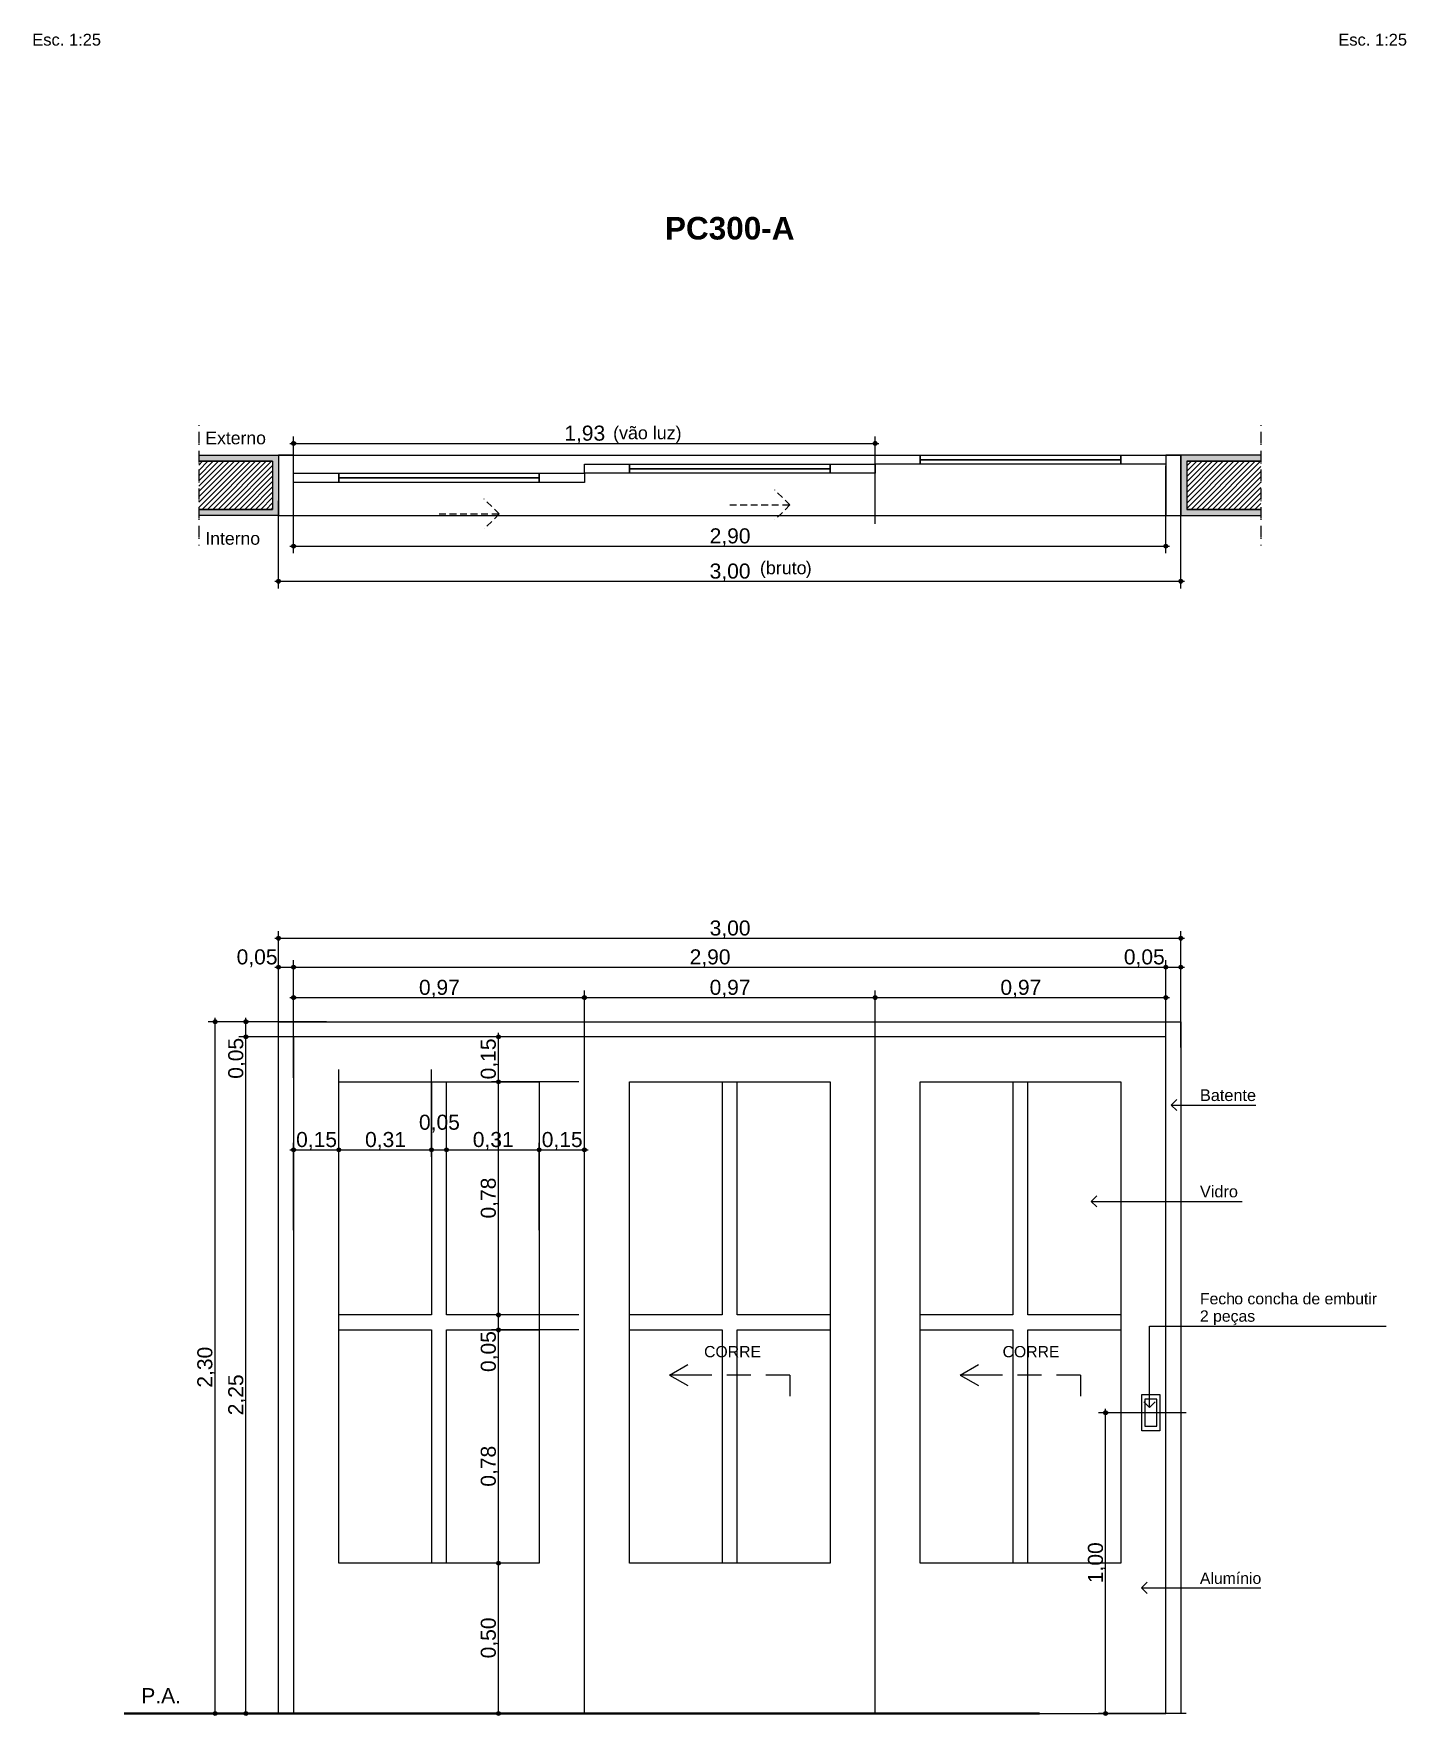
# Paper-space layout 'CAPS I e II_ FL 08.13 DETALHAMENTO DE PORTAS ' of a CAD drawing. Header units: metres. Extents: x 0 to 1400, y 0 to 841.
# Drawn here: x 550.3 to 732.8, y 393.5 to 617.1 of the extents above; entities that cross this region are included whole.
import ezdxf
from ezdxf.xclip import XClip

# ---------------------------------------------------------------- set-up
doc = ezdxf.new("R2010")
doc.units = ezdxf.units.M
doc.header["$MEASUREMENT"] = 0
doc.header["$XCLIPFRAME"] = 0
doc.linetypes.add('Achse', pattern=[0.0023, 0, -0.0008, 0.0015, 0])
doc.linetypes.add('Dashed', pattern=[0.0014, 0.0009, -0.0005])
for name, color, linetype, lineweight in [('0_Caneta_No__1', 7, 'Continuous', 35), ('0_Caneta_No__241', 7, 'Continuous', 13), ('0_Caneta_No__3', 7, 'Continuous', 25), ('0_Caneta_No__5', 7, 'Continuous', 20), ('0_Caneta_No__99', 7, 'Continuous', 20)]:
    doc.layers.add(name, color=color, linetype=linetype, lineweight=lineweight)
for name, color, linetype, lineweight, true_color in [('0_Caneta_No__25', 7, 'Continuous', 13, 0x982312), ('0_Caneta_No__9', 7, 'Continuous', 9, 0x020202), ('0_Caneta_No__96', 7, 'Continuous', 0, 0xb6b6b6), ('0_Caneta_No__97', 7, 'Continuous', 13, 0x6b6b6b)]:
    doc.layers.add(name, color=color, linetype=linetype, lineweight=lineweight, true_color=true_color)
doc.styles.add('GENERATED_STYLE_1', font='arial.ttf')
doc.styles.add('GENERATED_STYLE_2', font='arial.ttf')
pattern_1 = [(45, (27.60237, 827.6281), (-0.3535534, 0.3535534), [])]

# ---------------------------------------------------------------- blocks, each defined once
blk = doc.blocks.new('Drawing_1_1', base_point=(27.6, 827.63))
at = {"linetype": 'Continuous', "lineweight": 0, "ltscale": 1000, "true_color": 0xffffff}
for points in [[(572.21, 561.07), (572.21, 560.27), (582.03, 560.27), (582.03, 553.87), (572.21, 553.87), (572.21, 553.07), (582.83, 553.07), (582.83, 561.07)], [(713.46, 561.07), (702.83, 561.07), (702.83, 553.07), (713.46, 553.07), (713.46, 553.87), (703.63, 553.87), (703.63, 560.27), (713.46, 560.27)]]:
    blk.add_hatch(color=7, dxfattribs=at).paths.add_polyline_path(points)
at = {"linetype": 'Continuous', "lineweight": 0, "ltscale": 1000, "true_color": 0x000000}
h = blk.add_hatch(dxfattribs=at)
h.set_pattern_fill('common_brick_0001', color=18, style=0, pattern_type=2)
h.set_pattern_definition(pattern_1)
h.paths.add_polyline_path([(582.03, 560.27), (572.21, 560.27), (572.21, 553.87), (582.03, 553.87)])
h = blk.add_hatch(dxfattribs=at)
h.set_pattern_fill('common_brick_0001', color=18, style=0, pattern_type=2)
h.set_pattern_definition(pattern_1)
h.paths.add_polyline_path([(703.63, 560.27), (703.63, 553.87), (713.46, 553.87), (713.46, 560.27)])
at = {"layer": '0_Caneta_No__25', "linetype": 'Continuous', "lineweight": 13, "ltscale": 1000, "true_color": 0x982312}
for points in [[(584.58, 562.65), (584.6, 562.55), (584.66, 562.47), (584.74, 562.42), (584.83, 562.4), (584.93, 562.42), (585.01, 562.47), (585.06, 562.55), (585.08, 562.65), (585.06, 562.74), (585.01, 562.82), (584.93, 562.88), (584.83, 562.9), (584.74, 562.88), (584.66, 562.82), (584.6, 562.74)], [(661.92, 562.65), (661.94, 562.55), (661.99, 562.47), (662.07, 562.42), (662.17, 562.4), (662.26, 562.42), (662.34, 562.47), (662.4, 562.55), (662.42, 562.65), (662.4, 562.74), (662.34, 562.82), (662.26, 562.88), (662.17, 562.9), (662.07, 562.88), (661.99, 562.82), (661.94, 562.74)], [(584.58, 548.98), (584.6, 548.89), (584.66, 548.81), (584.74, 548.75), (584.83, 548.73), (584.93, 548.75), (585.01, 548.81), (585.06, 548.89), (585.08, 548.98), (585.06, 549.08), (585.01, 549.16), (584.93, 549.21), (584.83, 549.23), (584.74, 549.21), (584.66, 549.16), (584.6, 549.08)], [(700.58, 548.98), (700.6, 548.89), (700.66, 548.81), (700.74, 548.75), (700.83, 548.73), (700.93, 548.75), (701.01, 548.81), (701.06, 548.89), (701.08, 548.98), (701.06, 549.08), (701.01, 549.16), (700.93, 549.21), (700.83, 549.23), (700.74, 549.21), (700.66, 549.16), (700.6, 549.08)], [(582.58, 544.31), (582.6, 544.21), (582.66, 544.13), (582.74, 544.08), (582.83, 544.06), (582.93, 544.08), (583.01, 544.13), (583.06, 544.21), (583.08, 544.31), (583.06, 544.4), (583.01, 544.48), (582.93, 544.54), (582.83, 544.56), (582.74, 544.54), (582.66, 544.48), (582.6, 544.4)], [(702.58, 544.31), (702.6, 544.21), (702.66, 544.13), (702.74, 544.08), (702.83, 544.06), (702.93, 544.08), (703.01, 544.13), (703.06, 544.21), (703.08, 544.31), (703.06, 544.4), (703.01, 544.48), (702.93, 544.54), (702.83, 544.56), (702.74, 544.54), (702.66, 544.48), (702.6, 544.4)], [(582.58, 496.83), (582.6, 496.74), (582.66, 496.66), (582.74, 496.6), (582.83, 496.58), (582.93, 496.6), (583.01, 496.66), (583.06, 496.74), (583.08, 496.83), (583.06, 496.93), (583.01, 497.01), (582.93, 497.06), (582.83, 497.08), (582.74, 497.06), (582.66, 497.01), (582.6, 496.93)], [(702.58, 496.83), (702.6, 496.74), (702.66, 496.66), (702.74, 496.6), (702.83, 496.58), (702.93, 496.6), (703.01, 496.66), (703.06, 496.74), (703.08, 496.83), (703.06, 496.93), (703.01, 497.01), (702.93, 497.06), (702.83, 497.08), (702.74, 497.06), (702.66, 497.01), (702.6, 496.93)], [(582.58, 492.99), (582.6, 492.9), (582.66, 492.81), (582.74, 492.76), (582.83, 492.74), (582.93, 492.76), (583.01, 492.81), (583.06, 492.9), (583.08, 492.99), (583.06, 493.09), (583.01, 493.17), (582.93, 493.22), (582.83, 493.24), (582.74, 493.22), (582.66, 493.17), (582.6, 493.09)], [(584.58, 492.99), (584.6, 492.9), (584.66, 492.81), (584.74, 492.76), (584.83, 492.74), (584.93, 492.76), (585.01, 492.81), (585.06, 492.9), (585.08, 492.99), (585.06, 493.09), (585.01, 493.17), (584.93, 493.22), (584.83, 493.24), (584.74, 493.22), (584.66, 493.17), (584.6, 493.09)], [(700.58, 492.99), (700.6, 492.9), (700.66, 492.81), (700.74, 492.76), (700.83, 492.74), (700.93, 492.76), (701.01, 492.81), (701.06, 492.9), (701.08, 492.99), (701.06, 493.09), (701.01, 493.17), (700.93, 493.22), (700.83, 493.24), (700.74, 493.22), (700.66, 493.17), (700.6, 493.09)], [(702.58, 492.99), (702.6, 492.9), (702.66, 492.81), (702.74, 492.76), (702.83, 492.74), (702.93, 492.76), (703.01, 492.81), (703.06, 492.9), (703.08, 492.99), (703.06, 493.09), (703.01, 493.17), (702.93, 493.22), (702.83, 493.24), (702.74, 493.22), (702.66, 493.17), (702.6, 493.09)], [(584.58, 488.94), (584.6, 488.85), (584.66, 488.77), (584.74, 488.71), (584.83, 488.69), (584.93, 488.71), (585.01, 488.77), (585.06, 488.85), (585.08, 488.94), (585.06, 489.04), (585.01, 489.12), (584.93, 489.17), (584.83, 489.19), (584.74, 489.17), (584.66, 489.12), (584.6, 489.04)], [(623.25, 488.94), (623.27, 488.85), (623.32, 488.77), (623.4, 488.71), (623.5, 488.69), (623.6, 488.71), (623.68, 488.77), (623.73, 488.85), (623.75, 488.94), (623.73, 489.04), (623.68, 489.12), (623.6, 489.17), (623.5, 489.19), (623.4, 489.17), (623.32, 489.12), (623.27, 489.04)], [(661.92, 488.94), (661.94, 488.85), (661.99, 488.77), (662.07, 488.71), (662.17, 488.69), (662.26, 488.71), (662.34, 488.77), (662.4, 488.85), (662.42, 488.94), (662.4, 489.04), (662.34, 489.12), (662.26, 489.17), (662.17, 489.19), (662.07, 489.17), (661.99, 489.12), (661.94, 489.04)], [(700.58, 488.94), (700.6, 488.85), (700.66, 488.77), (700.74, 488.71), (700.83, 488.69), (700.93, 488.71), (701.01, 488.77), (701.06, 488.85), (701.08, 488.94), (701.06, 489.04), (701.01, 489.12), (700.93, 489.17), (700.83, 489.19), (700.74, 489.17), (700.66, 489.12), (700.6, 489.04)], [(574.14, 485.74), (574.16, 485.64), (574.21, 485.56), (574.29, 485.51), (574.39, 485.49), (574.49, 485.51), (574.57, 485.56), (574.62, 485.64), (574.64, 485.74), (574.62, 485.83), (574.57, 485.92), (574.49, 485.97), (574.39, 485.99), (574.29, 485.97), (574.21, 485.92), (574.16, 485.83)], [(578.24, 485.74), (578.26, 485.64), (578.32, 485.56), (578.4, 485.51), (578.49, 485.49), (578.59, 485.51), (578.67, 485.56), (578.72, 485.64), (578.74, 485.74), (578.72, 485.83), (578.67, 485.92), (578.59, 485.97), (578.49, 485.99), (578.4, 485.97), (578.32, 485.92), (578.26, 485.83)], [(578.24, 483.74), (578.26, 483.64), (578.32, 483.56), (578.4, 483.51), (578.49, 483.49), (578.59, 483.51), (578.67, 483.56), (578.72, 483.64), (578.74, 483.74), (578.72, 483.83), (578.67, 483.92), (578.59, 483.97), (578.49, 483.99), (578.4, 483.97), (578.32, 483.92), (578.26, 483.83)], [(611.84, 483.74), (611.86, 483.64), (611.91, 483.56), (611.99, 483.51), (612.09, 483.49), (612.19, 483.51), (612.27, 483.56), (612.32, 483.64), (612.34, 483.74), (612.32, 483.83), (612.27, 483.92), (612.19, 483.97), (612.09, 483.99), (611.99, 483.97), (611.91, 483.92), (611.86, 483.83)], [(611.84, 477.74), (611.86, 477.64), (611.91, 477.56), (611.99, 477.51), (612.09, 477.49), (612.19, 477.51), (612.27, 477.56), (612.32, 477.64), (612.34, 477.74), (612.32, 477.83), (612.27, 477.92), (612.19, 477.97), (612.09, 477.99), (611.99, 477.97), (611.91, 477.92), (611.86, 477.83)], [(584.58, 468.71), (584.6, 468.61), (584.66, 468.53), (584.74, 468.48), (584.83, 468.46), (584.93, 468.48), (585.01, 468.53), (585.06, 468.61), (585.08, 468.71), (585.06, 468.8), (585.01, 468.88), (584.93, 468.94), (584.83, 468.96), (584.74, 468.94), (584.66, 468.88), (584.6, 468.8)], [(590.58, 468.71), (590.6, 468.61), (590.66, 468.53), (590.74, 468.48), (590.83, 468.46), (590.93, 468.48), (591.01, 468.53), (591.06, 468.61), (591.08, 468.71), (591.06, 468.8), (591.01, 468.88), (590.93, 468.94), (590.83, 468.96), (590.74, 468.94), (590.66, 468.88), (590.6, 468.8)], [(602.92, 468.71), (602.94, 468.61), (602.99, 468.53), (603.07, 468.48), (603.17, 468.46), (603.26, 468.48), (603.34, 468.53), (603.4, 468.61), (603.42, 468.71), (603.4, 468.8), (603.34, 468.88), (603.26, 468.94), (603.17, 468.96), (603.07, 468.94), (602.99, 468.88), (602.94, 468.8)], [(604.92, 468.71), (604.94, 468.61), (604.99, 468.53), (605.07, 468.48), (605.17, 468.46), (605.26, 468.48), (605.34, 468.53), (605.4, 468.61), (605.42, 468.71), (605.4, 468.8), (605.34, 468.88), (605.26, 468.94), (605.17, 468.96), (605.07, 468.94), (604.99, 468.88), (604.94, 468.8)], [(617.25, 468.71), (617.27, 468.61), (617.32, 468.53), (617.4, 468.48), (617.5, 468.46), (617.6, 468.48), (617.68, 468.53), (617.73, 468.61), (617.75, 468.71), (617.73, 468.8), (617.68, 468.88), (617.6, 468.94), (617.5, 468.96), (617.4, 468.94), (617.32, 468.88), (617.27, 468.8)], [(623.25, 468.71), (623.27, 468.61), (623.32, 468.53), (623.4, 468.48), (623.5, 468.46), (623.6, 468.48), (623.68, 468.53), (623.73, 468.61), (623.75, 468.71), (623.73, 468.8), (623.68, 468.88), (623.6, 468.94), (623.5, 468.96), (623.4, 468.94), (623.32, 468.88), (623.27, 468.8)], [(611.84, 446.74), (611.86, 446.64), (611.91, 446.56), (611.99, 446.51), (612.09, 446.49), (612.19, 446.51), (612.27, 446.56), (612.32, 446.64), (612.34, 446.74), (612.32, 446.83), (612.27, 446.92), (612.19, 446.97), (612.09, 446.99), (611.99, 446.97), (611.91, 446.92), (611.86, 446.83)], [(611.84, 444.74), (611.86, 444.64), (611.91, 444.56), (611.99, 444.51), (612.09, 444.49), (612.19, 444.51), (612.27, 444.56), (612.32, 444.64), (612.34, 444.74), (612.32, 444.83), (612.27, 444.92), (612.19, 444.97), (612.09, 444.99), (611.99, 444.97), (611.91, 444.92), (611.86, 444.83)], [(692.58, 433.74), (692.6, 433.64), (692.66, 433.56), (692.74, 433.51), (692.83, 433.49), (692.93, 433.51), (693.01, 433.56), (693.06, 433.64), (693.08, 433.74), (693.06, 433.83), (693.01, 433.92), (692.93, 433.97), (692.83, 433.99), (692.74, 433.97), (692.66, 433.92), (692.6, 433.83)], [(611.84, 413.74), (611.86, 413.64), (611.91, 413.56), (611.99, 413.51), (612.09, 413.49), (612.19, 413.51), (612.27, 413.56), (612.32, 413.64), (612.34, 413.74), (612.32, 413.83), (612.27, 413.92), (612.19, 413.97), (612.09, 413.99), (611.99, 413.97), (611.91, 413.92), (611.86, 413.83)], [(574.14, 393.74), (574.16, 393.64), (574.21, 393.56), (574.29, 393.51), (574.39, 393.49), (574.49, 393.51), (574.57, 393.56), (574.62, 393.64), (574.64, 393.74), (574.62, 393.83), (574.57, 393.92), (574.49, 393.97), (574.39, 393.99), (574.29, 393.97), (574.21, 393.92), (574.16, 393.83)], [(578.24, 393.74), (578.26, 393.64), (578.32, 393.56), (578.4, 393.51), (578.49, 393.49), (578.59, 393.51), (578.67, 393.56), (578.72, 393.64), (578.74, 393.74), (578.72, 393.83), (578.67, 393.92), (578.59, 393.97), (578.49, 393.99), (578.4, 393.97), (578.32, 393.92), (578.26, 393.83)], [(611.84, 393.74), (611.86, 393.64), (611.91, 393.56), (611.99, 393.51), (612.09, 393.49), (612.19, 393.51), (612.27, 393.56), (612.32, 393.64), (612.34, 393.74), (612.32, 393.83), (612.27, 393.92), (612.19, 393.97), (612.09, 393.99), (611.99, 393.97), (611.91, 393.92), (611.86, 393.83)], [(692.58, 393.74), (692.6, 393.64), (692.66, 393.56), (692.74, 393.51), (692.83, 393.49), (692.93, 393.51), (693.01, 393.56), (693.06, 393.64), (693.08, 393.74), (693.06, 393.83), (693.01, 393.92), (692.93, 393.97), (692.83, 393.99), (692.74, 393.97), (692.66, 393.92), (692.6, 393.83)]]:
    blk.add_hatch(color=24, dxfattribs=at).paths.add_polyline_path(points)
at = {"layer": '0_Caneta_No__1', "color": 7, "linetype": 'Continuous', "lineweight": 40, "ltscale": 1000}
blk.add_line((562.27, 393.74), (684.05, 393.74), dxfattribs=at)
at = {"layer": '0_Caneta_No__241', "color": 7, "linetype": 'Achse', "lineweight": 13, "ltscale": 1000}
for p, q in [((572.21, 565.07), (572.21, 549.07)), ((713.46, 565.07), (713.46, 549.07))]:
    blk.add_line(p, q, dxfattribs=at)
at = {"layer": '0_Caneta_No__241', "color": 7, "linetype": 'Continuous', "lineweight": 13, "ltscale": 1000}
for p, q in [((572.21, 561.07), (582.83, 561.07)), ((582.03, 560.27), (582.03, 553.87)), ((582.83, 561.07), (582.83, 553.07)), ((713.46, 561.07), (702.83, 561.07)), ((702.83, 561.07), (702.83, 553.07)), ((703.63, 560.27), (703.63, 553.87)), ((582.83, 553.07), (572.21, 553.07)), ((702.83, 553.07), (713.46, 553.07)), ((634.83, 438.74), (637.26, 440.14)), ((638.03, 438.74), (634.83, 438.74)), ((634.83, 438.74), (637.26, 437.34)), ((640.43, 438.74), (638.03, 438.74)), ((645.63, 438.74), (642.43, 438.74)), ((650.83, 438.74), (647.63, 438.74)), ((650.83, 438.74), (650.83, 435.94)), ((673.5, 438.74), (675.93, 440.14)), ((676.7, 438.74), (673.5, 438.74)), ((673.5, 438.74), (675.93, 437.34)), ((679.1, 438.74), (676.7, 438.74)), ((684.3, 438.74), (681.1, 438.74)), ((689.5, 438.74), (686.3, 438.74)), ((689.5, 438.74), (689.5, 435.94))]:
    blk.add_line(p, q, dxfattribs=at)
at = {"layer": '0_Caneta_No__25', "color": 24, "linetype": 'Continuous', "lineweight": 13, "ltscale": 1000, "true_color": 0x982312}
for p, q in [((584.33, 562.65), (584.58, 562.65)), ((584.83, 562.9), (584.83, 563.58)), ((584.83, 551.96), (584.83, 562.4)), ((585.08, 562.65), (661.92, 562.65)), ((662.17, 562.9), (662.17, 563.58)), ((662.17, 551.96), (662.17, 562.4)), ((662.42, 562.65), (662.67, 562.65)), ((584.83, 549.23), (584.83, 559.67)), ((700.83, 549.23), (700.83, 559.67)), ((582.83, 544.56), (582.83, 555)), ((702.83, 544.56), (702.83, 555)), ((584.33, 548.98), (584.58, 548.98)), ((584.83, 548.04), (584.83, 548.73)), ((585.08, 548.98), (700.58, 548.98)), ((700.83, 548.04), (700.83, 548.73)), ((701.08, 548.98), (701.33, 548.98)), ((582.33, 544.31), (582.58, 544.31)), ((582.83, 543.37), (582.83, 544.06)), ((583.08, 544.31), (702.58, 544.31)), ((702.83, 543.37), (702.83, 544.06)), ((703.08, 544.31), (703.33, 544.31)), ((582.33, 496.83), (582.58, 496.83)), ((582.83, 497.08), (582.83, 497.77)), ((582.83, 486.15), (582.83, 496.58)), ((583.08, 496.83), (702.58, 496.83)), ((702.83, 497.08), (702.83, 497.77)), ((702.83, 486.15), (702.83, 496.58)), ((703.08, 496.83), (703.33, 496.83)), ((582.33, 492.99), (582.58, 492.99)), ((582.83, 493.24), (582.83, 493.93)), ((582.83, 482.3), (582.83, 492.74)), ((583.08, 492.99), (584.58, 492.99)), ((584.83, 493.24), (584.83, 493.93)), ((584.83, 482.3), (584.83, 492.74)), ((585.08, 492.99), (700.58, 492.99)), ((700.83, 493.24), (700.83, 493.93)), ((700.83, 482.3), (700.83, 492.74)), ((701.08, 492.99), (702.58, 492.99)), ((702.83, 493.24), (702.83, 493.93)), ((702.83, 482.3), (702.83, 492.74)), ((703.08, 492.99), (703.33, 492.99)), ((584.83, 489.19), (584.83, 489.88)), ((623.5, 489.19), (623.5, 489.88)), ((662.17, 489.19), (662.17, 489.88)), ((700.83, 489.19), (700.83, 489.88)), ((584.33, 488.94), (584.58, 488.94)), ((584.83, 478.26), (584.83, 488.69)), ((585.08, 488.94), (623.25, 488.94)), ((623.5, 478.26), (623.5, 488.69)), ((623.75, 488.94), (661.92, 488.94)), ((662.17, 478.26), (662.17, 488.69)), ((662.42, 488.94), (700.58, 488.94)), ((700.83, 478.26), (700.83, 488.69)), ((701.08, 488.94), (701.33, 488.94)), ((574.14, 485.74), (573.45, 485.74)), ((574.39, 485.99), (574.39, 486.24)), ((574.39, 393.99), (574.39, 485.49)), ((585.08, 485.74), (574.64, 485.74)), ((578.24, 485.74), (577.56, 485.74)), ((578.49, 485.99), (578.49, 486.24)), ((578.49, 483.99), (578.49, 485.49)), ((589.18, 485.74), (578.74, 485.74)), ((578.24, 483.74), (577.56, 483.74)), ((578.49, 393.99), (578.49, 483.49)), ((589.18, 483.74), (578.74, 483.74)), ((611.84, 483.74), (611.15, 483.74)), ((612.09, 483.99), (612.09, 484.24)), ((612.09, 477.99), (612.09, 483.49)), ((622.78, 483.74), (612.34, 483.74)), ((590.83, 468.96), (590.83, 479.39)), ((603.17, 468.96), (603.17, 479.39)), ((611.84, 477.74), (611.15, 477.74)), ((612.09, 446.99), (612.09, 477.49)), ((622.78, 477.74), (612.34, 477.74)), ((701.55, 474.66), (702.3, 475.41)), ((701.55, 474.66), (705.27, 474.66)), ((701.55, 474.66), (702.3, 473.91)), ((705.27, 474.66), (712.8, 474.66)), ((584.33, 468.71), (584.58, 468.71)), ((584.83, 468.96), (584.83, 469.64)), ((584.83, 458.02), (584.83, 468.46)), ((585.08, 468.71), (590.58, 468.71)), ((590.83, 467.77), (590.83, 468.46)), ((591.08, 468.71), (602.92, 468.71)), ((603.17, 467.77), (603.17, 468.46)), ((603.42, 468.71), (604.92, 468.71)), ((605.17, 468.96), (605.17, 469.64)), ((605.17, 458.02), (605.17, 468.46)), ((605.42, 468.71), (617.25, 468.71)), ((617.5, 468.96), (617.5, 469.64)), ((617.5, 458.02), (617.5, 468.46)), ((617.75, 468.71), (623.25, 468.71)), ((623.5, 468.96), (623.5, 469.64)), ((623.5, 458.02), (623.5, 468.46)), ((623.75, 468.71), (624, 468.71)), ((690.92, 461.85), (691.67, 462.6)), ((690.92, 461.85), (694.21, 461.85)), ((690.92, 461.85), (691.67, 461.1)), ((694.21, 461.85), (705.27, 461.85)), ((705.27, 461.85), (710.98, 461.85)), ((611.84, 446.74), (611.15, 446.74)), ((612.09, 444.99), (612.09, 446.49)), ((622.78, 446.74), (612.34, 446.74)), ((698.66, 434.45), (698.66, 445.26)), ((698.66, 445.26), (705.27, 445.26)), ((705.27, 445.26), (730.15, 445.26)), ((611.84, 444.74), (611.15, 444.74)), ((612.09, 413.99), (612.09, 444.49)), ((622.78, 444.74), (612.34, 444.74)), ((692.83, 433.99), (692.83, 434.24)), ((698.66, 434.45), (697.91, 435.2)), ((698.66, 434.45), (699.41, 435.2)), ((692.58, 433.74), (691.9, 433.74)), ((692.83, 393.99), (692.83, 433.49)), ((703.52, 433.74), (693.08, 433.74)), ((611.84, 413.74), (601.4, 413.74)), ((612.09, 393.99), (612.09, 413.49)), ((613.03, 413.74), (612.34, 413.74)), ((697.58, 410.46), (698.33, 411.21)), ((697.58, 410.46), (700.43, 410.46)), ((697.58, 410.46), (698.33, 409.71)), ((700.43, 410.46), (705.27, 410.46)), ((705.27, 410.46), (713.47, 410.46)), ((574.14, 393.74), (573.45, 393.74)), ((585.08, 393.74), (574.64, 393.74)), ((578.24, 393.74), (577.56, 393.74)), ((589.18, 393.74), (578.74, 393.74)), ((611.84, 393.74), (611.15, 393.74)), ((622.78, 393.74), (612.34, 393.74)), ((692.58, 393.74), (691.9, 393.74)), ((703.52, 393.74), (693.08, 393.74))]:
    blk.add_line(p, q, dxfattribs=at)
for centre in [(584.83, 562.65), (662.17, 562.65), (584.83, 548.98), (700.83, 548.98), (582.83, 544.31), (702.83, 544.31), (582.83, 496.83), (702.83, 496.83), (582.83, 492.99), (584.83, 492.99), (700.83, 492.99), (702.83, 492.99), (584.83, 488.94), (623.5, 488.94), (662.17, 488.94), (700.83, 488.94), (574.39, 485.74), (578.49, 485.74), (578.49, 483.74), (612.09, 483.74), (612.09, 477.74), (584.83, 468.71), (590.83, 468.71), (603.17, 468.71), (605.17, 468.71), (617.5, 468.71), (623.5, 468.71), (612.09, 446.74), (612.09, 444.74), (692.83, 433.74), (612.09, 413.74), (574.39, 393.74), (578.49, 393.74), (612.09, 393.74), (692.83, 393.74)]:
    blk.add_circle(centre, 0.25, dxfattribs=at)
at = {"layer": '0_Caneta_No__3', "color": 7, "linetype": 'Continuous', "lineweight": 30, "ltscale": 1000}
for p, q in [((572.21, 560.27), (582.03, 560.27)), ((713.46, 560.27), (703.63, 560.27)), ((582.03, 553.87), (572.21, 553.87)), ((703.63, 553.87), (713.46, 553.87))]:
    blk.add_line(p, q, dxfattribs=at)
at = {"layer": '0_Caneta_No__9', "color": 18, "linetype": 'Continuous', "lineweight": 9, "ltscale": 1000, "true_color": 0x020202}
for p, q in [((584.83, 561.07), (582.83, 561.07)), ((582.83, 561.07), (582.83, 553.07)), ((584.83, 553.07), (584.83, 561.07)), ((623.5, 559.87), (629.5, 559.87)), ((623.5, 558.67), (623.5, 559.87)), ((629.5, 559.87), (656.17, 559.87)), ((629.5, 559.27), (629.5, 559.87)), ((629.5, 559.87), (629.5, 558.67)), ((656.17, 559.27), (629.5, 559.27)), ((629.5, 559.27), (656.17, 559.27)), ((629.5, 558.67), (629.5, 559.27)), ((629.5, 559.27), (656.17, 559.27)), ((656.17, 559.87), (656.17, 559.27)), ((656.17, 558.67), (656.17, 559.87)), ((656.17, 559.87), (662.17, 559.87)), ((656.17, 559.27), (656.17, 558.67)), ((662.17, 561.07), (668.17, 561.07)), ((662.17, 559.87), (662.17, 561.07)), ((668.17, 559.87), (662.17, 559.87)), ((662.17, 559.87), (662.17, 558.67)), ((668.17, 561.07), (694.83, 561.07)), ((668.17, 560.47), (668.17, 561.07)), ((668.17, 561.07), (668.17, 559.87)), ((694.83, 560.47), (668.17, 560.47)), ((668.17, 560.47), (694.83, 560.47)), ((668.17, 559.87), (668.17, 560.47)), ((668.17, 560.47), (694.83, 560.47)), ((694.83, 559.87), (668.17, 559.87)), ((694.83, 561.07), (694.83, 560.47)), ((694.83, 559.87), (694.83, 561.07)), ((694.83, 561.07), (700.83, 561.07)), ((694.83, 560.47), (694.83, 559.87)), ((700.83, 559.87), (694.83, 559.87)), ((702.83, 561.07), (700.83, 561.07)), ((700.83, 561.07), (700.83, 553.07)), ((700.83, 561.07), (700.83, 559.87)), ((702.83, 553.07), (702.83, 561.07)), ((584.83, 558.67), (590.83, 558.67)), ((584.83, 557.47), (584.83, 558.67)), ((590.83, 557.47), (584.83, 557.47)), ((590.83, 558.67), (617.5, 558.67)), ((590.83, 558.07), (590.83, 558.67)), ((590.83, 558.67), (590.83, 557.47)), ((617.5, 558.07), (590.83, 558.07)), ((590.83, 558.07), (617.5, 558.07)), ((590.83, 557.47), (590.83, 558.07)), ((590.83, 558.07), (617.5, 558.07)), ((617.5, 557.47), (590.83, 557.47)), ((617.5, 558.67), (617.5, 558.07)), ((617.5, 557.47), (617.5, 558.67)), ((617.5, 558.67), (623.5, 558.67)), ((617.5, 558.07), (617.5, 557.47)), ((623.5, 557.47), (617.5, 557.47)), ((629.5, 558.67), (623.5, 558.67)), ((623.5, 558.67), (623.5, 557.47)), ((656.17, 558.67), (629.5, 558.67)), ((662.17, 558.67), (656.17, 558.67)), ((582.83, 553.07), (584.83, 553.07)), ((700.83, 553.07), (702.83, 553.07)), ((582.83, 483.74), (582.83, 485.74)), ((582.83, 485.74), (702.83, 485.74)), ((702.83, 485.74), (702.83, 483.74)), ((582.83, 393.74), (582.83, 483.74)), ((584.83, 483.74), (584.83, 477.74)), ((623.5, 483.74), (584.83, 483.74)), ((623.5, 477.74), (623.5, 483.74)), ((700.83, 483.74), (623.5, 483.74)), ((662.17, 477.74), (662.17, 483.74)), ((700.83, 393.74), (700.83, 483.74)), ((702.83, 483.74), (702.83, 393.74)), ((584.83, 477.74), (584.83, 413.74)), ((590.83, 413.74), (590.83, 477.74)), ((590.83, 477.74), (617.5, 477.74)), ((603.17, 477.74), (603.17, 446.74)), ((605.17, 446.74), (605.17, 477.74)), ((617.5, 477.74), (617.5, 413.74)), ((623.5, 413.74), (623.5, 477.74)), ((629.5, 413.74), (629.5, 477.74)), ((629.5, 477.74), (656.17, 477.74)), ((641.83, 477.74), (641.83, 446.74)), ((643.83, 446.74), (643.83, 477.74)), ((656.17, 477.74), (656.17, 413.74)), ((662.17, 413.74), (662.17, 477.74)), ((668.17, 413.74), (668.17, 477.74)), ((668.17, 477.74), (694.83, 477.74)), ((680.5, 477.74), (680.5, 446.74)), ((682.5, 446.74), (682.5, 477.74)), ((694.83, 477.74), (694.83, 413.74)), ((603.17, 446.74), (590.83, 446.74)), ((617.5, 446.74), (605.17, 446.74)), ((641.83, 446.74), (629.5, 446.74)), ((656.17, 446.74), (643.83, 446.74)), ((680.5, 446.74), (668.17, 446.74)), ((694.83, 446.74), (682.5, 446.74)), ((590.83, 444.74), (603.17, 444.74)), ((603.17, 444.74), (603.17, 413.74)), ((605.17, 413.74), (605.17, 444.74)), ((605.17, 444.74), (617.5, 444.74)), ((629.5, 444.74), (641.83, 444.74)), ((641.83, 444.74), (641.83, 413.74)), ((643.83, 413.74), (643.83, 444.74)), ((643.83, 444.74), (656.17, 444.74)), ((668.17, 444.74), (680.5, 444.74)), ((680.5, 444.74), (680.5, 413.74)), ((682.5, 413.74), (682.5, 444.74)), ((682.5, 444.74), (694.83, 444.74)), ((697.63, 431.34), (697.63, 436.14)), ((697.63, 436.14), (700.03, 436.14)), ((700.03, 436.14), (700.03, 431.34)), ((699.63, 435.54), (698.03, 435.54)), ((698.03, 435.54), (698.03, 431.94)), ((699.63, 431.94), (699.63, 435.54)), ((698.03, 431.94), (699.63, 431.94)), ((700.03, 431.34), (697.63, 431.34)), ((584.83, 413.74), (584.83, 393.74)), ((617.5, 413.74), (590.83, 413.74)), ((623.5, 393.74), (623.5, 413.74)), ((656.17, 413.74), (629.5, 413.74)), ((662.17, 393.74), (662.17, 413.74)), ((694.83, 413.74), (668.17, 413.74)), ((584.83, 393.74), (582.83, 393.74)), ((584.83, 393.74), (623.5, 393.74)), ((623.5, 393.74), (662.17, 393.74)), ((662.17, 393.74), (700.83, 393.74)), ((702.83, 393.74), (700.83, 393.74))]:
    blk.add_line(p, q, dxfattribs=at)
at = {"layer": '0_Caneta_No__96', "color": 253, "linetype": 'Continuous', "lineweight": 0, "ltscale": 1000, "true_color": 0xb6b6b6}
for p, q in [((582.83, 561.07), (702.83, 561.07)), ((582.83, 553.07), (702.83, 553.07))]:
    blk.add_line(p, q, dxfattribs=at)
at = {"layer": '0_Caneta_No__97', "color": 251, "linetype": 'Dashed', "lineweight": 13, "ltscale": 1000, "true_color": 0x6b6b6b}
for p, q in [((612.17, 553.27), (610.17, 555.27)), ((650.83, 554.47), (648.83, 556.47)), ((604.17, 553.27), (612.17, 553.27)), ((612.17, 553.27), (610.17, 551.27)), ((642.83, 554.47), (650.83, 554.47)), ((650.83, 554.47), (648.83, 552.47))]:
    blk.add_line(p, q, dxfattribs=at)
at = {"layer": '0_Caneta_No__1', "color": 7, "linetype": 'Continuous', "lineweight": 40, "insert": (642.83, 591.24), "char_height": 3, "attachment_point": 5, "style": 'GENERATED_STYLE_2'}
blk.add_mtext('\\A1;{\\pqc;\\fArial|b1|i0|c0|p0;\\W1.000000;PC300-A}', dxfattribs=at)
at = {"layer": '0_Caneta_No__241', "color": 7, "linetype": 'Continuous', "lineweight": 13, "char_height": 1.5, "attachment_point": 7, "style": 'GENERATED_STYLE_1'}
for s, insert in [('\\A1;{\\pql;\\pt0;\\fArial|b0|i0|c0|p0;\\W1.000000;Fech}', (705.37, 448.13)), ('\\A1;{\\pql;\\pt0;\\fArial|b0|i0|c0|p0;\\W1.000000;o concha de embutir}', (709.94, 448.13)), ('\\A1;{\\pql;\\pt0;\\fArial|b0|i0|c0|p0;\\W1.000000;2 peças}', (705.37, 445.38)), ('\\A1;{\\pql;\\pt0;\\fArial|b0|i0|c0|p0;\\W1.000000; }', (712.57, 445.78))]:
    blk.add_mtext(s, dxfattribs=dict(at, insert=insert))
at = {"layer": '0_Caneta_No__25', "color": 24, "linetype": 'Continuous', "lineweight": 13, "true_color": 0x982312, "attachment_point": 7, "style": 'GENERATED_STYLE_1'}
for s, insert, char_height in [('\\A1;{\\pql;\\pt0;\\fArial|b0|i0|c0|p0;\\W1.000000;Externo}', (573.09, 562.51), 1.6737), ('\\A1;{\\pql;\\pt0;\\fArial|b0|i0|c0|p0;\\W1.000000;1,93}', (620.83, 562.64), 2), ('\\A1;{\\pql;\\pt0;\\fArial|b0|i0|c0|p0;\\W1.000000;(vão luz)}', (627.32, 562.69), 1.7), ('\\A1;{\\pql;\\pt0;\\fArial|b0|i0|c0|p0;\\W1.000000;Interno}', (573.09, 549.15), 1.6737), ('\\A1;{\\pql;\\pt0;\\fArial|b0|i0|c0|p0;\\W1.000000;2,90}', (640.16, 548.98), 2), ('\\A1;{\\pql;\\pt0;\\fArial|b0|i0|c0|p0;\\W1.000000;3,00}', (640.16, 544.3), 2), ('\\A1;{\\pql;\\pt0;\\fArial|b0|i0|c0|p0;\\W1.000000;(bruto}', (646.85, 544.74), 1.7), ('\\A1;{\\pql;\\pt0;\\fArial|b0|i0|c0|p0;\\W1.000000;)}', (652.94, 544.74), 1.7), ('\\A1;{\\pql;\\pt0;\\fArial|b0|i0|c0|p0;\\W1.000000;3,00}', (640.16, 496.83), 2), ('\\A1;{\\pql;\\pt0;\\fArial|b0|i0|c0|p0;\\W1.000000;0,05}', (577.25, 492.99), 2), ('\\A1;{\\pql;\\pt0;\\fArial|b0|i0|c0|p0;\\W1.000000;2,90}', (637.5, 492.99), 2), ('\\A1;{\\pql;\\pt0;\\fArial|b0|i0|c0|p0;\\W1.000000;0,05}', (695.25, 492.99), 2), ('\\A1;{\\pql;\\pt0;\\fArial|b0|i0|c0|p0;\\W1.000000;0,97}', (601.5, 488.94), 2), ('\\A1;{\\pql;\\pt0;\\fArial|b0|i0|c0|p0;\\W1.000000;0,97}', (640.16, 488.94), 2), ('\\A1;{\\pql;\\pt0;\\fArial|b0|i0|c0|p0;\\W1.000000;0,97}', (678.83, 488.94), 2), ('\\A1;{\\pql;\\pt0;\\fArial|b0|i0|c0|p0;\\W1.000000;0,05}', (601.5, 471), 2), ('\\A1;{\\pql;\\pt0;\\fArial|b0|i0|c0|p0;\\W1.000000;0,15}', (585.16, 468.7), 2), ('\\A1;{\\pql;\\pt0;\\fArial|b0|i0|c0|p0;\\W1.000000;0,31}', (594.33, 468.7), 2), ('\\A1;{\\pql;\\pt0;\\fArial|b0|i0|c0|p0;\\W1.000000;0,31}', (608.66, 468.7), 2), ('\\A1;{\\pql;\\pt0;\\fArial|b0|i0|c0|p0;\\W1.000000;0,15}', (617.83, 468.7), 2)]:
    blk.add_mtext(s, dxfattribs=dict(at, insert=insert, char_height=char_height))
at = {"layer": '0_Caneta_No__25', "color": 24, "linetype": 'Continuous', "lineweight": 13, "true_color": 0x982312, "char_height": 2, "attachment_point": 7, "rotation": 90, "style": 'GENERATED_STYLE_1'}
for s, insert in [('\\A1;{\\pql;\\pt0;\\fArial|b0|i0|c0|p0;\\W1.000000;0,05}', (578.5, 478.15)), ('\\A1;{\\pql;\\pt0;\\fArial|b0|i0|c0|p0;\\W1.000000;0,15}', (612.09, 478.07)), ('\\A1;{\\pql;\\pt0;\\fArial|b0|i0|c0|p0;\\W1.000000;0,78}', (612.09, 459.57)), ('\\A1;{\\pql;\\pt0;\\fArial|b0|i0|c0|p0;\\W1.000000;0,05}', (612.09, 439.15)), ('\\A1;{\\pql;\\pt0;\\fArial|b0|i0|c0|p0;\\W1.000000;2,30}', (574.39, 437.07)), ('\\A1;{\\pql;\\pt0;\\fArial|b0|i0|c0|p0;\\W1.000000;2,25}', (578.5, 433.4)), ('\\A1;{\\pql;\\pt0;\\fArial|b0|i0|c0|p0;\\W1.000000;0,78}', (612.09, 423.9)), ('\\A1;{\\pql;\\pt0;\\fArial|b0|i0|c0|p0;\\W1.000000;1,00}', (692.84, 411.07)), ('\\A1;{\\pql;\\pt0;\\fArial|b0|i0|c0|p0;\\W1.000000;0,50}', (612.09, 401.07))]:
    blk.add_mtext(s, dxfattribs=dict(at, insert=insert))
at = {"layer": '0_Caneta_No__5', "color": 7, "linetype": 'Continuous', "lineweight": 20, "attachment_point": 7, "style": 'GENERATED_STYLE_1'}
for s, insert, char_height in [('\\A1;{\\pql;\\pt0;\\fArial|b0|i0|c0|p0;\\W1.000000;Esc. 1:25}', (550.07, 615.53), 1.57), ('\\A1;{\\pql;\\pt0;\\fArial|b0|i0|c0|p0;\\W1.000000;Esc. 1:25}', (723.77, 615.53), 1.57), ('\\A1;{\\pql;\\pt0;\\fArial|b0|i0|c0|p0;\\W1.000000;CORRE}', (639.42, 441.09), 1.5), ('\\A1;{\\pql;\\pt0;\\fArial|b0|i0|c0|p0;\\W1.000000;CORRE}', (679.12, 441.09), 1.5), ('\\A1;{\\pql;\\pt0;\\fArial|b0|i0|c0|p0;\\W1.000000;P.A.}', (564.57, 395.11), 2)]:
    blk.add_mtext(s, dxfattribs=dict(at, insert=insert, char_height=char_height))
at = {"layer": '0_Caneta_No__99', "color": 7, "linetype": 'Continuous', "lineweight": 20, "attachment_point": 7, "style": 'GENERATED_STYLE_1'}
for s, insert, char_height in [('\\A1;{\\pql;\\pt0;\\fArial|b0|i0|c0|p0;\\W1.000000;Batente}', (705.37, 475.17), 1.55), ('\\A1;{\\pql;\\pt0;\\fArial|b0|i0|c0|p0;\\W1.000000;Vidro}', (705.37, 462.36), 1.55), ('\\A1;{\\pql;\\pt0;\\fArial|b0|i0|c0|p0;\\W1.000000; }', (710.29, 462.39), 1.55), ('\\A1;{\\pql;\\pt0;\\fArial|b0|i0|c0|p0;\\W1.000000;Alumínio}', (705.37, 410.96), 1.5)]:
    blk.add_mtext(s, dxfattribs=dict(at, insert=insert, char_height=char_height))

psp = doc.layouts.new('CAPS I e II_ FL 08.13 DETALHAMENTO DE PORTAS ')

# ---------------------------------------------------------------- block references
at = {"color": 64, "linetype": 'Continuous', "lineweight": 0, "ltscale": 1000, "true_color": 0x80aa00}
ref = psp.add_blockref('Drawing_1_1', (27.6, 827.63), dxfattribs=at)
XClip(ref).set_block_clipping_path([(27.5923725369, 827.6381340294), (27.5923725369, 136.6125430929), (792.8962344417, 136.6125430929), (792.8962344417, 364.0724860526), (1394.3636701186, 364.0724860526), (1394.3636701186, 827.6381340294)])

doc.saveas('drawing.dxf')
